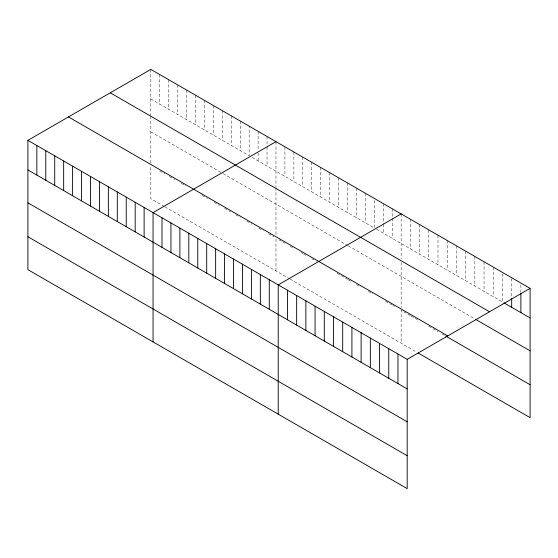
<?xml version="1.0" encoding="UTF-8"?>
<svg xmlns="http://www.w3.org/2000/svg" width="558" height="558" viewBox="0 0 558 558"><rect width="100%" height="100%" fill="white"/><g stroke="black" fill="none" stroke-linecap="round" stroke-linejoin="round"><path stroke-width="0.42" stroke-dasharray="2.79 2.09" d="M150.82 69.387L150.82 115.415M150.82 98.961L249.161 155.738L249.161 126.164M252.139 157.461L374.327 227.999L374.327 198.425M376.559 229.289L502.465 301.983L502.465 272.409M150.82 131.869L222.342 173.161M223.088 173.587L347.501 245.422M348.248 245.848L474.83 318.932M159.762 170.929L164.973 173.936M169.444 176.523L174.661 179.53M181.364 183.401L185.835 185.981M202.226 195.446L207.443 198.46M214.146 202.331L219.364 205.337M224.574 208.35L230.538 211.789M235.755 214.802L240.219 217.383M246.929 221.254L252.139 224.267M258.849 228.138L263.32 230.719M268.531 233.725L273.748 236.738M278.965 239.752L284.922 243.19M290.139 246.204L293.864 248.352M301.313 252.655L302.806 253.513M303.545 253.946L306.53 255.662M311.741 258.675L316.212 261.256M337.074 273.301L347.501 279.321M348.248 279.753L351.972 281.902M356.443 284.482L360.914 287.063M368.364 291.367L372.835 293.947M385.501 301.257L392.204 305.128M392.951 305.561L394.436 306.419M410.353 315.605L401.146 310.29L401.146 343.191M411.065 316.016L417.44 319.699M428.781 326.242L437.988 331.564M442.243 334.019L444.363 335.246M164.233 206.411L150.82 198.669L150.82 165.768M164.973 206.844L289.393 278.672M290.139 279.105L416.735 352.196M520.886 284.782L520.886 292.615M511.679 278.595L511.679 297.735M493.258 267.094L493.258 296.668M484.044 261.772L484.044 291.346M474.83 256.457L474.83 286.031M465.623 251.135L465.623 280.709M456.409 245.82L456.409 275.394M447.202 240.498L447.202 270.079M437.988 235.183L437.988 264.757M428.781 229.868L428.781 259.442M419.567 224.546L419.567 254.12M410.353 219.231L410.353 248.805M401.146 213.909L401.146 259.114M401.146 262.406L401.146 307.751M392.204 208.748L392.204 217.446M392.204 218.317L392.204 238.322M383.262 203.586L383.262 223.598M383.262 224.462L383.262 233.16M365.385 193.263L365.385 222.837M356.443 188.102L356.443 217.676M347.501 182.94L347.501 212.514M338.566 177.779L338.566 207.353M329.625 172.617L329.625 202.191M320.683 167.456L320.683 197.03M311.741 162.294L311.741 191.868M302.806 157.133L302.806 186.707M293.864 151.971L293.864 181.545M284.922 146.81L284.922 176.384M275.98 141.648L275.98 186.853M275.98 187.676L275.98 234.639M275.98 238.852L275.98 270.93M267.045 136.487L267.045 146.056M267.045 146.928L267.045 166.061M258.103 131.325L258.103 149.593M258.103 153.073L258.103 160.899M240.219 121.002L240.219 150.576M231.284 115.841L231.284 145.415M222.342 110.679L222.342 140.253M213.4 105.518L213.4 135.092M204.458 100.356L204.458 129.93M195.523 95.195L195.523 124.769M186.581 90.033L186.581 119.607M177.639 84.872L177.639 114.446M168.697 79.71L168.697 109.284M159.762 74.549L159.762 104.123M150.82 116.238L150.82 163.222"/><path stroke-width="0.84" d="M27.9 140.358L407.18 359.331L407.18 488.613L27.9 269.64L27.9 140.358L150.82 69.387L530.1 288.36L530.1 417.642L418.151 353.012M275.98 141.648L153.059 212.619L153.059 341.901M401.146 213.909L278.226 284.88L278.226 414.162M407.18 359.331L530.1 288.36M503.881 302.806L530.1 317.941M110.254 92.809L489.533 311.783M475.542 319.343L530.1 350.843M68.467 116.936L447.746 335.909M445.786 336.062L530.1 384.741M27.9 169.932L407.18 388.905M27.9 202.833L407.18 421.806M27.9 236.731L407.18 455.712M520.886 293.48L520.886 312.62M511.679 298.607L511.679 307.305M397.966 354.009L397.966 383.59M388.759 348.694L388.759 378.268M379.545 343.379L379.545 372.953M370.338 338.057L370.338 367.631M361.124 332.742L361.124 362.316M351.917 327.42L351.917 356.994M342.703 322.106L342.703 351.68M333.489 316.784L333.489 346.365M324.282 311.469L324.282 341.043M315.068 306.154L315.068 335.728M305.861 300.832L305.861 330.406M296.647 295.517L296.647 325.091M287.433 290.195L287.433 319.769M269.284 279.718L269.284 309.292M260.342 274.557L260.342 304.131M251.407 269.395L251.407 298.969M242.465 264.234L242.465 293.808M233.523 259.072L233.523 288.646M224.581 253.911L224.581 283.485M215.646 248.749L215.646 278.323M206.704 243.588L206.704 273.162M197.762 238.426L197.762 268M188.82 233.265L188.82 262.839M179.885 228.103L179.885 257.677M170.943 222.942L170.943 252.516M162.001 217.78L162.001 247.354M144.124 207.457L144.124 237.031M135.182 202.296L135.182 231.87M126.241 197.134L126.241 226.708M117.299 191.973L117.299 221.547M108.364 186.811L108.364 216.385M99.422 181.65L99.422 211.224M90.48 176.488L90.48 206.062M81.538 171.327L81.538 200.901M72.603 166.165L72.603 195.739M63.661 161.004L63.661 190.578M54.719 155.842L54.719 185.416M45.777 150.681L45.777 180.255M36.842 145.519L36.842 175.093"/></g></svg>
